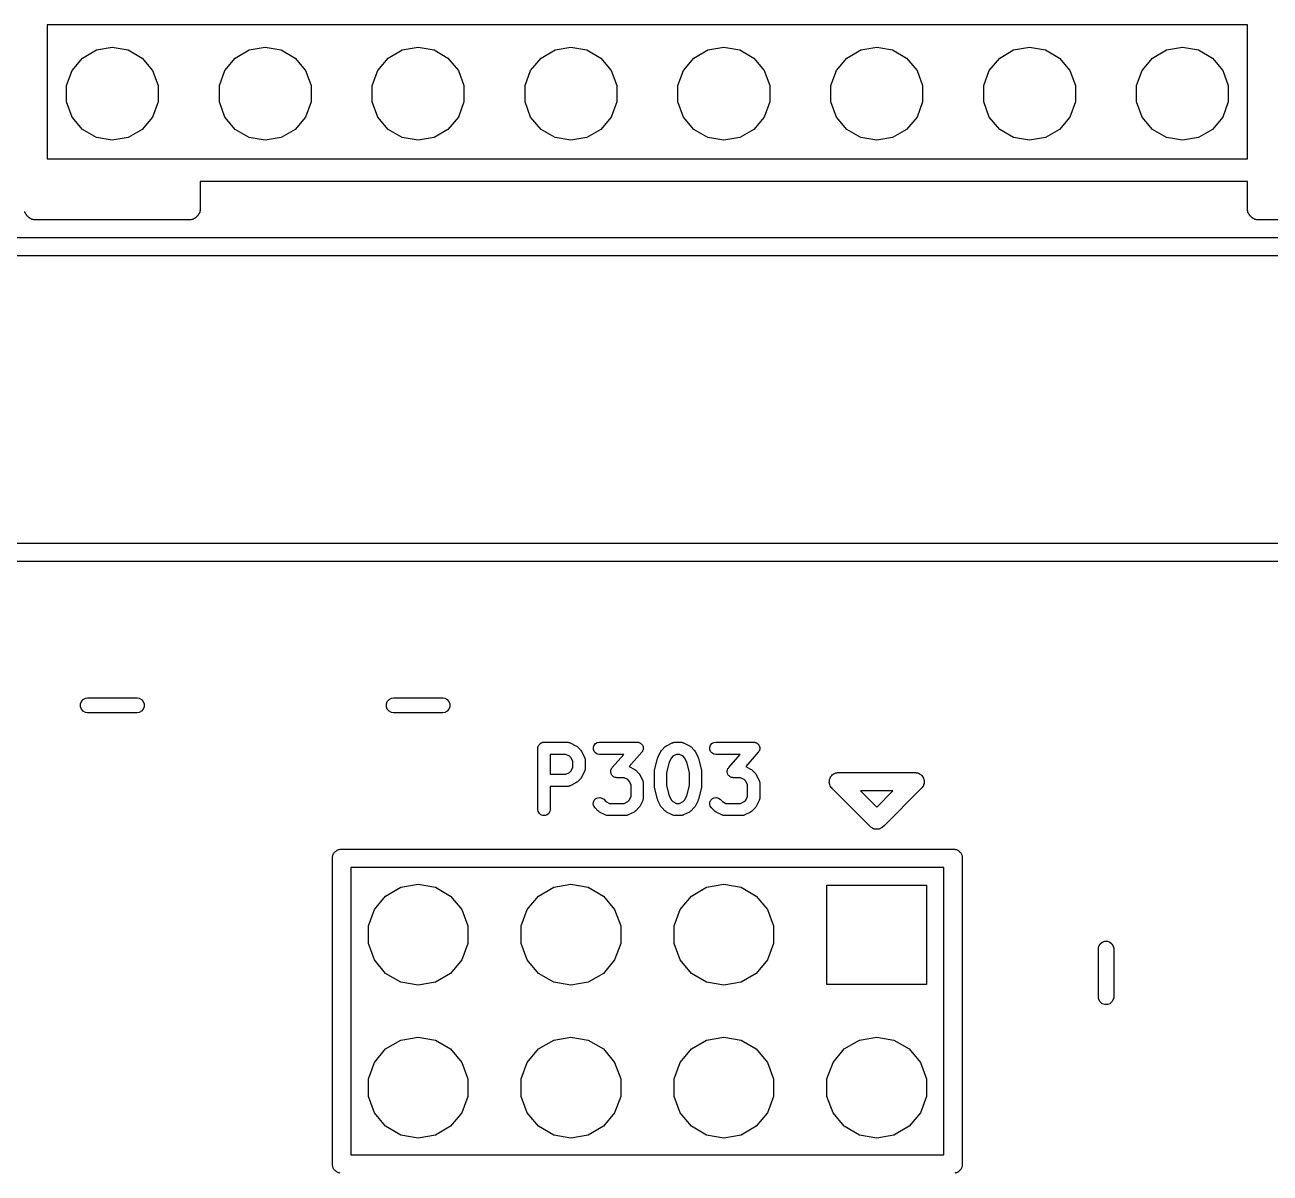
# Model space of a CAD drawing. Extents: x 51 to 149, y -134 to -32.
# Drawn here: x 101.42 to 122.11, y -72.54 to -53.47 of the extents above; entities that cross this region are included whole.
import ezdxf

# ---------------------------------------------------------------- set-up
doc = ezdxf.new("R2010")
doc.units = 0
doc.header["$MEASUREMENT"] = 0
doc.layers.add('BLACK', color=7, linetype='CONTINUOUS')

msp = doc.modelspace()

# ---------------------------------------------------------------- linework, layer by layer
at = {"layer": 'BLACK', "linetype": 'CONTINUOUS'}
for p, q in [((101.79, -53.467), (101.79, -55.6895)), ((121.73, -53.467), (101.79, -53.467)), ((121.73, -55.6895), (121.73, -53.467)), ((102.373, -54.0173), (102.605, -53.8829)), ((102.605, -53.8829), (102.87, -53.8362)), ((102.87, -53.8362), (103.135, -53.8829)), ((103.135, -53.8829), (103.367, -54.0173)), ((104.913, -54.0173), (105.145, -53.8829)), ((105.145, -53.8829), (105.41, -53.8362)), ((105.41, -53.8362), (105.675, -53.8829)), ((105.675, -53.8829), (105.907, -54.0173)), ((107.453, -54.0173), (107.685, -53.8829)), ((107.685, -53.8829), (107.95, -53.8362)), ((107.95, -53.8362), (108.215, -53.8829)), ((108.215, -53.8829), (108.447, -54.0173)), ((109.993, -54.0173), (110.225, -53.8829)), ((110.225, -53.8829), (110.49, -53.8362)), ((110.49, -53.8362), (110.755, -53.8829)), ((110.755, -53.8829), (110.987, -54.0173)), ((112.533, -54.0173), (112.765, -53.8829)), ((112.765, -53.8829), (113.03, -53.8362)), ((113.03, -53.8362), (113.295, -53.8829)), ((113.295, -53.8829), (113.527, -54.0173)), ((115.073, -54.0173), (115.305, -53.8829)), ((115.305, -53.8829), (115.57, -53.8362)), ((115.57, -53.8362), (115.835, -53.8829)), ((115.835, -53.8829), (116.067, -54.0173)), ((117.613, -54.0173), (117.845, -53.8829)), ((117.845, -53.8829), (118.11, -53.8362)), ((118.11, -53.8362), (118.375, -53.8829)), ((118.375, -53.8829), (118.607, -54.0173)), ((120.153, -54.0173), (120.385, -53.8829)), ((120.385, -53.8829), (120.65, -53.8362)), ((120.65, -53.8362), (120.915, -53.8829)), ((120.915, -53.8829), (121.147, -54.0173)), ((102.2, -54.2231), (102.373, -54.0173)), ((103.367, -54.0173), (103.54, -54.2231)), ((104.74, -54.2231), (104.913, -54.0173)), ((105.907, -54.0173), (106.08, -54.2231)), ((107.28, -54.2231), (107.453, -54.0173)), ((108.447, -54.0173), (108.62, -54.2231)), ((109.82, -54.2231), (109.993, -54.0173)), ((110.987, -54.0173), (111.16, -54.2231)), ((112.36, -54.2231), (112.533, -54.0173)), ((113.527, -54.0173), (113.7, -54.2231)), ((114.9, -54.2231), (115.073, -54.0173)), ((116.067, -54.0173), (116.24, -54.2231)), ((117.44, -54.2231), (117.613, -54.0173)), ((118.607, -54.0173), (118.78, -54.2231)), ((119.98, -54.2231), (120.153, -54.0173)), ((121.147, -54.0173), (121.32, -54.2231)), ((102.108, -54.4756), (102.2, -54.2231)), ((103.54, -54.2231), (103.632, -54.4756)), ((104.648, -54.4756), (104.74, -54.2231)), ((106.08, -54.2231), (106.172, -54.4756)), ((107.188, -54.4756), (107.28, -54.2231)), ((108.62, -54.2231), (108.712, -54.4756)), ((109.728, -54.4756), (109.82, -54.2231)), ((111.16, -54.2231), (111.252, -54.4756)), ((112.268, -54.4756), (112.36, -54.2231)), ((113.7, -54.2231), (113.792, -54.4756)), ((114.808, -54.4756), (114.9, -54.2231)), ((116.24, -54.2231), (116.332, -54.4756)), ((117.348, -54.4756), (117.44, -54.2231)), ((118.78, -54.2231), (118.872, -54.4756)), ((119.888, -54.4756), (119.98, -54.2231)), ((121.32, -54.2231), (121.412, -54.4756)), ((102.108, -54.7444), (102.108, -54.4756)), ((103.632, -54.4756), (103.632, -54.7444)), ((104.648, -54.7444), (104.648, -54.4756)), ((106.172, -54.4756), (106.172, -54.7444)), ((107.188, -54.7444), (107.188, -54.4756)), ((108.712, -54.4756), (108.712, -54.7444)), ((109.728, -54.7444), (109.728, -54.4756)), ((111.252, -54.4756), (111.252, -54.7444)), ((112.268, -54.7444), (112.268, -54.4756)), ((113.792, -54.4756), (113.792, -54.7444)), ((114.808, -54.7444), (114.808, -54.4756)), ((116.332, -54.4756), (116.332, -54.7444)), ((117.348, -54.7444), (117.348, -54.4756)), ((118.872, -54.4756), (118.872, -54.7444)), ((119.888, -54.7444), (119.888, -54.4756)), ((121.412, -54.4756), (121.412, -54.7444)), ((102.2, -54.9969), (102.108, -54.7444)), ((103.632, -54.7444), (103.54, -54.9969)), ((104.74, -54.9969), (104.648, -54.7444)), ((106.172, -54.7444), (106.08, -54.9969)), ((107.28, -54.9969), (107.188, -54.7444)), ((108.712, -54.7444), (108.62, -54.9969)), ((109.82, -54.9969), (109.728, -54.7444)), ((111.252, -54.7444), (111.16, -54.9969)), ((112.36, -54.9969), (112.268, -54.7444)), ((113.792, -54.7444), (113.7, -54.9969)), ((114.9, -54.9969), (114.808, -54.7444)), ((116.332, -54.7444), (116.24, -54.9969)), ((117.44, -54.9969), (117.348, -54.7444)), ((118.872, -54.7444), (118.78, -54.9969)), ((119.98, -54.9969), (119.888, -54.7444)), ((121.412, -54.7444), (121.32, -54.9969)), ((102.373, -55.2027), (102.2, -54.9969)), ((103.54, -54.9969), (103.367, -55.2027)), ((104.913, -55.2027), (104.74, -54.9969)), ((106.08, -54.9969), (105.907, -55.2027)), ((107.453, -55.2027), (107.28, -54.9969)), ((108.62, -54.9969), (108.447, -55.2027)), ((109.993, -55.2027), (109.82, -54.9969)), ((111.16, -54.9969), (110.987, -55.2027)), ((112.533, -55.2027), (112.36, -54.9969)), ((113.7, -54.9969), (113.527, -55.2027)), ((115.073, -55.2027), (114.9, -54.9969)), ((116.24, -54.9969), (116.067, -55.2027)), ((117.613, -55.2027), (117.44, -54.9969)), ((118.78, -54.9969), (118.607, -55.2027)), ((120.153, -55.2027), (119.98, -54.9969)), ((121.32, -54.9969), (121.147, -55.2027)), ((102.605, -55.3371), (102.373, -55.2027)), ((103.367, -55.2027), (103.135, -55.3371)), ((105.145, -55.3371), (104.913, -55.2027)), ((105.907, -55.2027), (105.675, -55.3371)), ((107.685, -55.3371), (107.453, -55.2027)), ((108.447, -55.2027), (108.215, -55.3371)), ((110.225, -55.3371), (109.993, -55.2027)), ((110.987, -55.2027), (110.755, -55.3371)), ((112.765, -55.3371), (112.533, -55.2027)), ((113.527, -55.2027), (113.295, -55.3371)), ((115.305, -55.3371), (115.073, -55.2027)), ((116.067, -55.2027), (115.835, -55.3371)), ((117.845, -55.3371), (117.613, -55.2027)), ((118.607, -55.2027), (118.375, -55.3371)), ((120.385, -55.3371), (120.153, -55.2027)), ((121.147, -55.2027), (120.915, -55.3371)), ((102.87, -55.3838), (102.605, -55.3371)), ((103.135, -55.3371), (102.87, -55.3838)), ((105.41, -55.3838), (105.145, -55.3371)), ((105.675, -55.3371), (105.41, -55.3838)), ((107.95, -55.3838), (107.685, -55.3371)), ((108.215, -55.3371), (107.95, -55.3838)), ((110.49, -55.3838), (110.225, -55.3371)), ((110.755, -55.3371), (110.49, -55.3838)), ((113.03, -55.3838), (112.765, -55.3371)), ((113.295, -55.3371), (113.03, -55.3838)), ((115.57, -55.3838), (115.305, -55.3371)), ((115.835, -55.3371), (115.57, -55.3838)), ((118.11, -55.3838), (117.845, -55.3371)), ((118.375, -55.3371), (118.11, -55.3838)), ((120.65, -55.3838), (120.385, -55.3371)), ((120.915, -55.3371), (120.65, -55.3838)), ((101.79, -55.6895), (121.73, -55.6895)), ((121.73, -56.0705), (104.331, -56.0705)), ((104.331, -56.0705), (104.331, -56.5317)), ((121.73, -56.4814), (121.73, -56.0705)), ((101.418, -56.5812), (101.415, -56.5645)), ((101.427, -56.5958), (101.418, -56.5812)), ((101.432, -56.6117), (101.427, -56.5958)), ((101.443, -56.6247), (101.432, -56.6117)), ((101.452, -56.6393), (101.443, -56.6247)), ((101.465, -56.6502), (101.452, -56.6393)), ((101.476, -56.6632), (101.465, -56.6502)), ((101.49, -56.6716), (101.476, -56.6632)), ((101.503, -56.6825), (101.49, -56.6716)), ((101.519, -56.6883), (101.503, -56.6825)), ((104.237, -56.6825), (104.221, -56.6883)), ((104.25, -56.6716), (104.237, -56.6825)), ((104.264, -56.6632), (104.25, -56.6716)), ((104.275, -56.6502), (104.264, -56.6632)), ((104.288, -56.6393), (104.275, -56.6502)), ((104.297, -56.6247), (104.288, -56.6393)), ((104.308, -56.6117), (104.297, -56.6247)), ((104.313, -56.5958), (104.308, -56.6117)), ((104.322, -56.5812), (104.313, -56.5958)), ((104.325, -56.5645), (104.322, -56.5812)), ((104.33, -56.5486), (104.325, -56.5645)), ((104.331, -56.5317), (104.33, -56.5317)), ((104.33, -56.5317), (104.33, -56.5486)), ((121.73, -56.5486), (121.73, -56.4814)), ((121.735, -56.5645), (121.73, -56.5486)), ((121.738, -56.5812), (121.735, -56.5645)), ((121.747, -56.5958), (121.738, -56.5812)), ((121.752, -56.6117), (121.747, -56.5958)), ((121.763, -56.6247), (121.752, -56.6117)), ((121.772, -56.6393), (121.763, -56.6247)), ((121.785, -56.6502), (121.772, -56.6393)), ((121.796, -56.6632), (121.785, -56.6502)), ((121.81, -56.6716), (121.796, -56.6632)), ((121.823, -56.6825), (121.81, -56.6716)), ((121.839, -56.6883), (121.823, -56.6825)), ((101.534, -56.6968), (101.519, -56.6883)), ((101.551, -56.6997), (101.534, -56.6968)), ((101.566, -56.7055), (101.551, -56.6997)), ((101.583, -56.7055), (101.566, -56.7055)), ((104.157, -56.7055), (101.583, -56.7055)), ((101.583, -56.7055), (101.583, -56.7055)), ((104.174, -56.7055), (104.157, -56.7055)), ((104.157, -56.7055), (104.157, -56.7055)), ((104.189, -56.6997), (104.174, -56.7055)), ((104.206, -56.6968), (104.189, -56.6997)), ((104.221, -56.6883), (104.206, -56.6968)), ((121.854, -56.6968), (121.839, -56.6883)), ((121.871, -56.6997), (121.854, -56.6968)), ((121.886, -56.7055), (121.871, -56.6997)), ((121.903, -56.7055), (121.886, -56.7055)), ((124.477, -56.7055), (121.903, -56.7055)), ((121.903, -56.7055), (121.903, -56.7055)), ((81.2531, -56.9976), (139.727, -56.9976)), ((139.548, -57.3024), (81.4324, -57.3024)), ((81.4324, -62.0776), (139.548, -62.0776)), ((139.727, -62.3824), (81.2531, -62.3824)), ((102.343, -64.7476), (102.358, -64.7055)), ((102.343, -64.7924), (102.343, -64.7476)), ((102.358, -64.7055), (102.387, -64.6712)), ((102.387, -64.6712), (102.426, -64.6488)), ((102.426, -64.6488), (102.459, -64.643)), ((102.459, -64.643), (103.281, -64.643)), ((103.281, -64.643), (103.314, -64.6488)), ((103.314, -64.6488), (103.353, -64.6712)), ((103.353, -64.6712), (103.382, -64.7055)), ((103.382, -64.7055), (103.397, -64.7476)), ((103.397, -64.7476), (103.397, -64.7924)), ((107.423, -64.7476), (107.438, -64.7055)), ((107.423, -64.7924), (107.423, -64.7476)), ((107.438, -64.7055), (107.467, -64.6712)), ((107.467, -64.6712), (107.506, -64.6488)), ((107.506, -64.6488), (107.539, -64.643)), ((107.539, -64.643), (108.361, -64.643)), ((108.361, -64.643), (108.394, -64.6488)), ((108.394, -64.6488), (108.433, -64.6712)), ((108.433, -64.6712), (108.462, -64.7055)), ((108.462, -64.7055), (108.477, -64.7476)), ((108.477, -64.7476), (108.477, -64.7924)), ((102.358, -64.8345), (102.343, -64.7924)), ((102.387, -64.8688), (102.358, -64.8345)), ((102.426, -64.8912), (102.387, -64.8688)), ((102.459, -64.897), (102.426, -64.8912)), ((103.281, -64.897), (102.459, -64.897)), ((103.314, -64.8912), (103.281, -64.897)), ((103.353, -64.8688), (103.314, -64.8912)), ((103.382, -64.8345), (103.353, -64.8688)), ((103.397, -64.7924), (103.382, -64.8345)), ((107.438, -64.8345), (107.423, -64.7924)), ((107.467, -64.8688), (107.438, -64.8345)), ((107.506, -64.8912), (107.467, -64.8688)), ((107.539, -64.897), (107.506, -64.8912)), ((108.361, -64.897), (107.539, -64.897)), ((108.394, -64.8912), (108.361, -64.897)), ((108.433, -64.8688), (108.394, -64.8912)), ((108.462, -64.8345), (108.433, -64.8688)), ((108.477, -64.7924), (108.462, -64.8345)), ((109.941, -65.4836), (109.942, -65.4749)), ((109.941, -66.4996), (109.941, -65.4836)), ((109.942, -65.466), (109.945, -65.4576)), ((109.942, -65.4749), (109.942, -65.466)), ((109.945, -65.4576), (109.947, -65.4489)), ((109.947, -65.4489), (109.951, -65.4412)), ((109.951, -65.4412), (109.954, -65.4328)), ((109.954, -65.4328), (109.96, -65.426)), ((109.96, -65.426), (109.965, -65.4183)), ((109.965, -65.4183), (109.971, -65.4126)), ((109.971, -65.4126), (109.977, -65.4058)), ((109.977, -65.4058), (109.985, -65.4013)), ((109.985, -65.4013), (109.992, -65.3956)), ((109.992, -65.3956), (110, -65.3926)), ((110, -65.3926), (110.008, -65.3881)), ((110.008, -65.3881), (110.016, -65.3866)), ((110.016, -65.3866), (110.025, -65.3836)), ((110.025, -65.3836), (110.034, -65.3836)), ((110.034, -65.3836), (110.042, -65.382)), ((110.042, -65.382), (110.43, -65.382)), ((110.43, -65.382), (110.435, -65.383)), ((110.435, -65.383), (110.441, -65.3827)), ((110.441, -65.3827), (110.453, -65.3861)), ((110.453, -65.3861), (110.464, -65.3881)), ((110.464, -65.3881), (110.469, -65.3911)), ((110.469, -65.3911), (110.475, -65.3927)), ((110.475, -65.3927), (110.572, -65.4411)), ((110.572, -65.4411), (110.585, -65.4508)), ((110.585, -65.4508), (110.598, -65.4602)), ((110.598, -65.4602), (110.647, -65.5085)), ((110.647, -65.5085), (110.656, -65.5219)), ((110.656, -65.5219), (110.666, -65.5349)), ((110.666, -65.5349), (110.714, -65.6317)), ((110.862, -65.466), (110.874, -65.4328)), ((110.862, -65.5013), (110.862, -65.466)), ((110.874, -65.5344), (110.862, -65.5013)), ((110.874, -65.4328), (110.896, -65.4058)), ((110.896, -65.5614), (110.874, -65.5344)), ((110.896, -65.4058), (110.927, -65.3881)), ((110.927, -65.5791), (110.896, -65.5614)), ((110.927, -65.3881), (110.962, -65.382)), ((110.962, -65.5852), (110.927, -65.5791)), ((110.962, -65.382), (111.591, -65.382)), ((111.667, -65.5505), (111.459, -65.7881)), ((111.591, -65.382), (111.6, -65.3837)), ((111.6, -65.3837), (111.61, -65.3839)), ((111.61, -65.3839), (111.618, -65.3868)), ((111.618, -65.3868), (111.625, -65.3881)), ((111.625, -65.3881), (111.634, -65.3931)), ((111.634, -65.3931), (111.643, -65.3967)), ((111.643, -65.3967), (111.649, -65.4019)), ((111.649, -65.4019), (111.656, -65.4058)), ((111.656, -65.4058), (111.662, -65.4134)), ((111.662, -65.4134), (111.67, -65.4199)), ((111.672, -65.542), (111.667, -65.5505)), ((111.67, -65.4199), (111.674, -65.4268)), ((111.679, -65.5344), (111.672, -65.542)), ((111.674, -65.4268), (111.679, -65.4328)), ((111.679, -65.4328), (111.682, -65.4421)), ((111.681, -65.527), (111.679, -65.5344)), ((111.685, -65.5203), (111.681, -65.527)), ((111.682, -65.4421), (111.687, -65.4509)), ((111.687, -65.5106), (111.685, -65.5203)), ((111.687, -65.4509), (111.688, -65.4586)), ((111.691, -65.5013), (111.687, -65.5106)), ((111.688, -65.4586), (111.691, -65.466)), ((111.691, -65.466), (111.691, -65.4759)), ((111.691, -65.4759), (111.692, -65.4857)), ((111.692, -65.4857), (111.691, -65.4934)), ((111.691, -65.4934), (111.691, -65.5013)), ((111.935, -65.6317), (111.984, -65.5349)), ((111.984, -65.5349), (111.993, -65.5219)), ((111.993, -65.5219), (112.003, -65.5085)), ((112.003, -65.5085), (112.051, -65.4602)), ((112.051, -65.4602), (112.064, -65.4508)), ((112.064, -65.4508), (112.077, -65.4411)), ((112.077, -65.4411), (112.174, -65.3927)), ((112.174, -65.3927), (112.18, -65.3911)), ((112.18, -65.3911), (112.185, -65.3881)), ((112.185, -65.3881), (112.197, -65.3861)), ((112.197, -65.3861), (112.208, -65.3827)), ((112.208, -65.3827), (112.214, -65.383)), ((112.214, -65.383), (112.22, -65.382)), ((112.22, -65.382), (112.316, -65.382)), ((112.316, -65.382), (112.322, -65.383)), ((112.322, -65.383), (112.328, -65.3827)), ((112.328, -65.3827), (112.339, -65.3861)), ((112.339, -65.3861), (112.351, -65.3881)), ((112.351, -65.3881), (112.356, -65.3911)), ((112.356, -65.3911), (112.362, -65.3927)), ((112.362, -65.3927), (112.459, -65.4411)), ((112.459, -65.4411), (112.472, -65.4508)), ((112.472, -65.4508), (112.485, -65.4602)), ((112.485, -65.4602), (112.533, -65.5085)), ((112.533, -65.5085), (112.543, -65.5219)), ((112.543, -65.5219), (112.552, -65.5349)), ((112.552, -65.5349), (112.601, -65.6317)), ((112.797, -65.466), (112.809, -65.4328)), ((112.797, -65.5013), (112.797, -65.466)), ((112.809, -65.5344), (112.797, -65.5013)), ((112.809, -65.4328), (112.832, -65.4058)), ((112.832, -65.5614), (112.809, -65.5344)), ((112.832, -65.4058), (112.862, -65.3881)), ((112.862, -65.5791), (112.832, -65.5614)), ((112.862, -65.3881), (112.897, -65.382)), ((112.897, -65.5852), (112.862, -65.5791)), ((112.897, -65.382), (113.526, -65.382)), ((113.602, -65.5505), (113.394, -65.7881)), ((113.526, -65.382), (113.536, -65.3837)), ((113.536, -65.3837), (113.546, -65.3839)), ((113.546, -65.3839), (113.553, -65.3868)), ((113.553, -65.3868), (113.561, -65.3881)), ((113.561, -65.3881), (113.569, -65.3931)), ((113.569, -65.3931), (113.579, -65.3967)), ((113.579, -65.3967), (113.584, -65.4019)), ((113.584, -65.4019), (113.591, -65.4058)), ((113.591, -65.4058), (113.598, -65.4134)), ((113.598, -65.4134), (113.605, -65.4199)), ((113.608, -65.542), (113.602, -65.5505)), ((113.605, -65.4199), (113.609, -65.4268)), ((113.614, -65.5344), (113.608, -65.542)), ((113.609, -65.4268), (113.614, -65.4328)), ((113.614, -65.4328), (113.617, -65.4421)), ((113.617, -65.527), (113.614, -65.5344)), ((113.617, -65.4421), (113.622, -65.4509)), ((113.621, -65.5203), (113.617, -65.527)), ((113.623, -65.5106), (113.621, -65.5203)), ((113.622, -65.4509), (113.623, -65.4586)), ((113.623, -65.4586), (113.626, -65.466)), ((113.626, -65.5013), (113.623, -65.5106)), ((113.626, -65.466), (113.626, -65.4759)), ((113.626, -65.4759), (113.627, -65.4857)), ((113.627, -65.4857), (113.626, -65.4934)), ((113.626, -65.4934), (113.626, -65.5013)), ((110.144, -65.5852), (110.144, -65.9142)), ((110.406, -65.5852), (110.144, -65.5852)), ((110.466, -65.6155), (110.406, -65.5852)), ((110.491, -65.6406), (110.466, -65.6155)), ((110.521, -65.7011), (110.491, -65.6406)), ((110.521, -65.7983), (110.521, -65.7011)), ((110.714, -65.6317), (110.716, -65.6373)), ((110.716, -65.6373), (110.719, -65.6424)), ((110.719, -65.6424), (110.721, -65.6541)), ((110.721, -65.6541), (110.724, -65.6655)), ((110.724, -65.6655), (110.724, -65.6714)), ((110.724, -65.6714), (110.725, -65.6771)), ((110.725, -65.6771), (110.725, -65.8223)), ((111.367, -65.5852), (110.962, -65.5852)), ((111.176, -65.8038), (111.367, -65.5852)), ((111.459, -65.7881), (111.539, -65.8282)), ((111.879, -65.846), (111.928, -65.6525)), ((111.928, -65.6525), (111.932, -65.6424)), ((111.932, -65.6424), (111.935, -65.6317)), ((112.122, -65.7126), (112.079, -65.8832)), ((112.158, -65.6406), (112.122, -65.7126)), ((112.183, -65.6155), (112.158, -65.6406)), ((112.244, -65.5852), (112.183, -65.6155)), ((112.292, -65.5852), (112.244, -65.5852)), ((112.353, -65.6155), (112.292, -65.5852)), ((112.378, -65.6406), (112.353, -65.6155)), ((112.414, -65.7126), (112.378, -65.6406)), ((112.457, -65.8832), (112.414, -65.7126)), ((112.601, -65.6317), (112.604, -65.6424)), ((112.604, -65.6424), (112.608, -65.6525)), ((112.608, -65.6525), (112.657, -65.846)), ((113.302, -65.5852), (112.897, -65.5852)), ((113.111, -65.8038), (113.302, -65.5852)), ((113.394, -65.7881), (113.475, -65.8282)), ((110.144, -65.9142), (110.406, -65.9142)), ((110.406, -65.9142), (110.466, -65.8839)), ((110.466, -65.8839), (110.491, -65.8589)), ((110.491, -65.8589), (110.521, -65.7983)), ((110.647, -65.9909), (110.598, -66.0393)), ((110.656, -65.9776), (110.647, -65.9909)), ((110.666, -65.9645), (110.656, -65.9776)), ((110.714, -65.8677), (110.666, -65.9645)), ((110.716, -65.8621), (110.714, -65.8677)), ((110.719, -65.857), (110.716, -65.8621)), ((110.721, -65.8453), (110.719, -65.857)), ((110.724, -65.8339), (110.721, -65.8453)), ((110.725, -65.8223), (110.724, -65.8281)), ((110.724, -65.8281), (110.724, -65.8339)), ((111.15, -65.8686), (111.152, -65.8609)), ((111.152, -65.8784), (111.15, -65.8686)), ((111.152, -65.853), (111.155, -65.8437)), ((111.152, -65.8609), (111.152, -65.853)), ((111.152, -65.8883), (111.152, -65.8784)), ((111.155, -65.8957), (111.152, -65.8883)), ((111.155, -65.8437), (111.157, -65.8339)), ((111.156, -65.9034), (111.155, -65.8957)), ((111.161, -65.9121), (111.156, -65.9034)), ((111.157, -65.8339), (111.161, -65.8272)), ((111.161, -65.8272), (111.164, -65.8199)), ((111.164, -65.9215), (111.161, -65.9121)), ((111.164, -65.8199), (111.17, -65.8123)), ((111.169, -65.9275), (111.164, -65.9215)), ((111.173, -65.9343), (111.169, -65.9275)), ((111.17, -65.8123), (111.176, -65.8038)), ((111.18, -65.9409), (111.173, -65.9343)), ((111.187, -65.9485), (111.18, -65.9409)), ((111.193, -65.9524), (111.187, -65.9485)), ((111.199, -65.9576), (111.193, -65.9524)), ((111.209, -65.9612), (111.199, -65.9576)), ((111.217, -65.9661), (111.209, -65.9612)), ((111.225, -65.9675), (111.217, -65.9661)), ((111.232, -65.9703), (111.225, -65.9675)), ((111.242, -65.9705), (111.232, -65.9703)), ((111.252, -65.9723), (111.242, -65.9705)), ((111.373, -65.9723), (111.252, -65.9723)), ((111.434, -66.0025), (111.373, -65.9723)), ((111.539, -65.8282), (111.552, -65.8379)), ((111.552, -65.8379), (111.566, -65.8472)), ((111.566, -65.8472), (111.614, -65.8956)), ((111.614, -65.8956), (111.623, -65.9089)), ((111.623, -65.9089), (111.633, -65.922)), ((111.633, -65.922), (111.682, -66.0188)), ((111.876, -65.8707), (111.878, -65.8584)), ((111.876, -66.1126), (111.876, -65.8707)), ((111.878, -65.8584), (111.879, -65.846)), ((112.079, -65.8832), (112.079, -66.1001)), ((112.457, -66.1001), (112.457, -65.8832)), ((112.657, -65.846), (112.658, -65.8584)), ((112.658, -65.8584), (112.66, -65.8707)), ((112.66, -65.8707), (112.66, -66.1126)), ((113.086, -65.8686), (113.087, -65.8609)), ((113.087, -65.8784), (113.086, -65.8686)), ((113.087, -65.853), (113.091, -65.8437)), ((113.087, -65.8609), (113.087, -65.853)), ((113.087, -65.8883), (113.087, -65.8784)), ((113.09, -65.8957), (113.087, -65.8883)), ((113.091, -65.9034), (113.09, -65.8957)), ((113.091, -65.8437), (113.093, -65.8339)), ((113.096, -65.9121), (113.091, -65.9034)), ((113.093, -65.8339), (113.097, -65.8272)), ((113.099, -65.9215), (113.096, -65.9121)), ((113.097, -65.8272), (113.099, -65.8199)), ((113.099, -65.8199), (113.106, -65.8123)), ((113.104, -65.9275), (113.099, -65.9215)), ((113.108, -65.9343), (113.104, -65.9275)), ((113.106, -65.8123), (113.111, -65.8038)), ((113.116, -65.9409), (113.108, -65.9343)), ((113.122, -65.9485), (113.116, -65.9409)), ((113.129, -65.9524), (113.122, -65.9485)), ((113.135, -65.9576), (113.129, -65.9524)), ((113.144, -65.9612), (113.135, -65.9576)), ((113.152, -65.9661), (113.144, -65.9612)), ((113.16, -65.9675), (113.152, -65.9661)), ((113.168, -65.9703), (113.16, -65.9675)), ((113.177, -65.9705), (113.168, -65.9703)), ((113.187, -65.9723), (113.177, -65.9705)), ((113.308, -65.9723), (113.187, -65.9723)), ((113.369, -66.0025), (113.308, -65.9723)), ((113.475, -65.8282), (113.488, -65.8379)), ((113.488, -65.8379), (113.501, -65.8472)), ((113.501, -65.8472), (113.549, -65.8956)), ((113.549, -65.8956), (113.559, -65.9089)), ((113.559, -65.9089), (113.568, -65.922)), ((113.568, -65.922), (113.617, -66.0188)), ((114.786, -65.9999), (114.794, -65.9816)), ((114.794, -65.9816), (114.801, -65.9626)), ((114.801, -65.9626), (114.805, -65.9574)), ((114.805, -65.9574), (114.808, -65.9512)), ((114.808, -65.9512), (114.823, -65.9369)), ((114.823, -65.9369), (114.836, -65.9215)), ((114.836, -65.9215), (114.841, -65.918)), ((114.841, -65.918), (114.846, -65.9132)), ((114.846, -65.9132), (114.865, -65.9047)), ((114.865, -65.9047), (114.882, -65.8946)), ((114.882, -65.8946), (114.889, -65.8934)), ((114.889, -65.8934), (114.895, -65.8905)), ((114.895, -65.8905), (114.915, -65.8888)), ((114.915, -65.8888), (114.922, -65.8876)), ((114.922, -65.8876), (114.928, -65.8876)), ((114.928, -65.8876), (114.948, -65.8858)), ((114.948, -65.8858), (114.955, -65.8876)), ((114.955, -65.8876), (116.185, -65.8876)), ((116.185, -65.8876), (116.192, -65.8858)), ((116.192, -65.8858), (116.212, -65.8876)), ((116.212, -65.8876), (116.218, -65.8876)), ((116.218, -65.8876), (116.225, -65.8888)), ((116.225, -65.8888), (116.245, -65.8905)), ((116.245, -65.8905), (116.251, -65.8934)), ((116.251, -65.8934), (116.258, -65.8946)), ((116.258, -65.8946), (116.275, -65.9047)), ((116.275, -65.9047), (116.294, -65.9132)), ((116.294, -65.9132), (116.299, -65.918)), ((116.299, -65.918), (116.304, -65.9215)), ((116.304, -65.9215), (116.317, -65.9369)), ((116.317, -65.9369), (116.332, -65.9512)), ((116.332, -65.9512), (116.335, -65.9574)), ((116.335, -65.9574), (116.339, -65.9626)), ((116.339, -65.9626), (116.346, -65.9816)), ((116.346, -65.9816), (116.354, -65.9999)), ((110.43, -66.1174), (110.144, -66.1174)), ((110.144, -66.1174), (110.144, -66.4996)), ((110.435, -66.1164), (110.43, -66.1174)), ((110.441, -66.1167), (110.435, -66.1164)), ((110.453, -66.1133), (110.441, -66.1167)), ((110.464, -66.1113), (110.453, -66.1133)), ((110.469, -66.1084), (110.464, -66.1113)), ((110.475, -66.1067), (110.469, -66.1084)), ((110.572, -66.0583), (110.475, -66.1067)), ((110.585, -66.0486), (110.572, -66.0583)), ((110.598, -66.0393), (110.585, -66.0486)), ((111.459, -66.0276), (111.434, -66.0025)), ((111.489, -66.0882), (111.459, -66.0276)), ((111.489, -66.2821), (111.489, -66.0882)), ((111.682, -66.0188), (111.683, -66.0244)), ((111.683, -66.0244), (111.686, -66.0294)), ((111.686, -66.0294), (111.688, -66.0412)), ((111.688, -66.0412), (111.692, -66.0526)), ((111.692, -66.0526), (111.691, -66.0584)), ((111.691, -66.0584), (111.692, -66.0642)), ((111.692, -66.0642), (111.692, -66.3061)), ((111.878, -66.1248), (111.876, -66.1126)), ((111.879, -66.1372), (111.878, -66.1248)), ((111.928, -66.3307), (111.879, -66.1372)), ((112.079, -66.1001), (112.122, -66.2706)), ((112.414, -66.2706), (112.457, -66.1001)), ((112.657, -66.1372), (112.608, -66.3307)), ((112.658, -66.1248), (112.657, -66.1372)), ((112.66, -66.1126), (112.658, -66.1248)), ((113.394, -66.0276), (113.369, -66.0025)), ((113.424, -66.0882), (113.394, -66.0276)), ((113.424, -66.2821), (113.424, -66.0882)), ((113.617, -66.0188), (113.618, -66.0244)), ((113.618, -66.0244), (113.621, -66.0294)), ((113.621, -66.0294), (113.623, -66.0412)), ((113.623, -66.0412), (113.627, -66.0526)), ((113.627, -66.0526), (113.626, -66.0584)), ((113.626, -66.0584), (113.628, -66.0642)), ((113.628, -66.0642), (113.628, -66.3061)), ((114.781, -66.0535), (114.783, -66.0334)), ((114.783, -66.0601), (114.781, -66.0535)), ((114.783, -66.0131), (114.785, -66.0067)), ((114.783, -66.0334), (114.783, -66.0131)), ((114.783, -66.0669), (114.783, -66.0601)), ((114.79, -66.0859), (114.783, -66.0669)), ((114.785, -66.0067), (114.786, -65.9999)), ((114.795, -66.1054), (114.79, -66.0859)), ((114.799, -66.111), (114.795, -66.1054)), ((114.801, -66.1174), (114.799, -66.111)), ((114.814, -66.1329), (114.801, -66.1174)), ((114.818, -66.1383), (114.814, -66.1329)), ((114.823, -66.1431), (114.818, -66.1383)), ((114.836, -66.1585), (114.823, -66.1431)), ((114.841, -66.162), (114.836, -66.1585)), ((115.472, -66.7922), (114.841, -66.162)), ((115.303, -66.1924), (115.57, -66.4595)), ((115.837, -66.1924), (115.303, -66.1924)), ((115.57, -66.4595), (115.837, -66.1924)), ((116.299, -66.1619), (115.697, -66.7638)), ((116.304, -66.1585), (116.299, -66.1619)), ((116.317, -66.1431), (116.304, -66.1585)), ((116.322, -66.1383), (116.317, -66.1431)), ((116.326, -66.1329), (116.322, -66.1383)), ((116.339, -66.1174), (116.326, -66.1329)), ((116.341, -66.111), (116.339, -66.1174)), ((116.345, -66.1054), (116.341, -66.111)), ((116.35, -66.0859), (116.345, -66.1054)), ((116.357, -66.0669), (116.35, -66.0859)), ((116.354, -65.9999), (116.355, -66.0067)), ((116.355, -66.0067), (116.357, -66.0131)), ((116.357, -66.0131), (116.357, -66.0333)), ((116.357, -66.0333), (116.359, -66.0535)), ((116.359, -66.0535), (116.357, -66.0601)), ((116.357, -66.0601), (116.357, -66.0669)), ((110.861, -66.4117), (110.864, -66.3766)), ((110.864, -66.3766), (110.878, -66.3446)), ((110.878, -66.3446), (110.903, -66.3196)), ((110.903, -66.3196), (110.935, -66.3047)), ((110.935, -66.3047), (110.971, -66.3016)), ((110.971, -66.3016), (111.005, -66.3108)), ((111.005, -66.3108), (111.034, -66.331)), ((111.034, -66.331), (111.07, -66.3677)), ((111.07, -66.3677), (111.131, -66.398)), ((111.131, -66.398), (111.373, -66.398)), ((111.373, -66.398), (111.434, -66.3677)), ((111.434, -66.3677), (111.459, -66.3427)), ((111.459, -66.3427), (111.489, -66.2821)), ((111.682, -66.3515), (111.633, -66.4483)), ((111.683, -66.3459), (111.682, -66.3515)), ((111.686, -66.3408), (111.683, -66.3459)), ((111.688, -66.3291), (111.686, -66.3408)), ((111.692, -66.3177), (111.688, -66.3291)), ((111.692, -66.3061), (111.691, -66.3119)), ((111.691, -66.3119), (111.692, -66.3177)), ((111.932, -66.3409), (111.928, -66.3307)), ((111.935, -66.3515), (111.932, -66.3409)), ((111.984, -66.4483), (111.935, -66.3515)), ((112.122, -66.2706), (112.158, -66.3427)), ((112.158, -66.3427), (112.183, -66.3677)), ((112.183, -66.3677), (112.244, -66.398)), ((112.244, -66.398), (112.292, -66.398)), ((112.292, -66.398), (112.353, -66.3677)), ((112.353, -66.3677), (112.378, -66.3427)), ((112.378, -66.3427), (112.414, -66.2706)), ((112.601, -66.3515), (112.552, -66.4483)), ((112.604, -66.3409), (112.601, -66.3515)), ((112.608, -66.3307), (112.604, -66.3409)), ((112.796, -66.4117), (112.799, -66.3766)), ((112.799, -66.3766), (112.814, -66.3446)), ((112.814, -66.3446), (112.839, -66.3196)), ((112.839, -66.3196), (112.871, -66.3047)), ((112.871, -66.3047), (112.906, -66.3016)), ((112.906, -66.3016), (112.94, -66.3108)), ((112.94, -66.3108), (112.969, -66.331)), ((112.969, -66.331), (113.006, -66.3677)), ((113.006, -66.3677), (113.066, -66.398)), ((113.066, -66.398), (113.308, -66.398)), ((113.308, -66.398), (113.369, -66.3677)), ((113.369, -66.3677), (113.394, -66.3427)), ((113.394, -66.3427), (113.424, -66.2821)), ((113.617, -66.3515), (113.568, -66.4483)), ((113.618, -66.3459), (113.617, -66.3515)), ((113.621, -66.3408), (113.618, -66.3459)), ((113.623, -66.3291), (113.621, -66.3408)), ((113.627, -66.3177), (113.623, -66.3291)), ((113.628, -66.3061), (113.626, -66.3119)), ((113.626, -66.3119), (113.627, -66.3177)), ((109.947, -66.5344), (109.941, -66.4996)), ((109.965, -66.5649), (109.947, -66.5344)), ((109.992, -66.5876), (109.965, -66.5649)), ((110.025, -66.5997), (109.992, -66.5876)), ((110.06, -66.5997), (110.025, -66.5997)), ((110.093, -66.5876), (110.06, -66.5997)), ((110.12, -66.5649), (110.093, -66.5876)), ((110.138, -66.5344), (110.12, -66.5649)), ((110.144, -66.4996), (110.138, -66.5344)), ((110.87, -66.4458), (110.861, -66.4117)), ((110.89, -66.4747), (110.87, -66.4458)), ((110.938, -66.5231), (110.89, -66.4747)), ((110.952, -66.5324), (110.938, -66.5231)), ((110.965, -66.5421), (110.952, -66.5324)), ((111.061, -66.5905), (110.965, -66.5421)), ((111.067, -66.5922), (111.061, -66.5905)), ((111.072, -66.5951), (111.067, -66.5922)), ((111.084, -66.5972), (111.072, -66.5951)), ((111.095, -66.6006), (111.084, -66.5972)), ((111.101, -66.6002), (111.095, -66.6006)), ((111.107, -66.6012), (111.101, -66.6002)), ((111.397, -66.6012), (111.107, -66.6012)), ((111.403, -66.6002), (111.397, -66.6012)), ((111.409, -66.6006), (111.403, -66.6002)), ((111.42, -66.5972), (111.409, -66.6006)), ((111.432, -66.5951), (111.42, -66.5972)), ((111.437, -66.5922), (111.432, -66.5951)), ((111.443, -66.5905), (111.437, -66.5922)), ((111.539, -66.5421), (111.443, -66.5905)), ((111.552, -66.5324), (111.539, -66.5421)), ((111.566, -66.5231), (111.552, -66.5324)), ((111.614, -66.4747), (111.566, -66.5231)), ((111.623, -66.4614), (111.614, -66.4747)), ((111.633, -66.4483), (111.623, -66.4614)), ((111.993, -66.4614), (111.984, -66.4483)), ((112.003, -66.4747), (111.993, -66.4614)), ((112.051, -66.5231), (112.003, -66.4747)), ((112.064, -66.5324), (112.051, -66.5231)), ((112.077, -66.5421), (112.064, -66.5324)), ((112.174, -66.5905), (112.077, -66.5421)), ((112.18, -66.5922), (112.174, -66.5905)), ((112.185, -66.5951), (112.18, -66.5922)), ((112.197, -66.5972), (112.185, -66.5951)), ((112.208, -66.6006), (112.197, -66.5972)), ((112.214, -66.6002), (112.208, -66.6006)), ((112.22, -66.6012), (112.214, -66.6002)), ((112.316, -66.6012), (112.22, -66.6012)), ((112.322, -66.6002), (112.316, -66.6012)), ((112.328, -66.6006), (112.322, -66.6002)), ((112.339, -66.5972), (112.328, -66.6006)), ((112.351, -66.5951), (112.339, -66.5972)), ((112.356, -66.5922), (112.351, -66.5951)), ((112.362, -66.5905), (112.356, -66.5922)), ((112.459, -66.5421), (112.362, -66.5905)), ((112.472, -66.5324), (112.459, -66.5421)), ((112.485, -66.5231), (112.472, -66.5324)), ((112.533, -66.4747), (112.485, -66.5231)), ((112.543, -66.4614), (112.533, -66.4747)), ((112.552, -66.4483), (112.543, -66.4614)), ((112.805, -66.4458), (112.796, -66.4117)), ((112.825, -66.4747), (112.805, -66.4458)), ((112.873, -66.5231), (112.825, -66.4747)), ((112.887, -66.5324), (112.873, -66.5231)), ((112.9, -66.5421), (112.887, -66.5324)), ((112.997, -66.5905), (112.9, -66.5421)), ((113.002, -66.5922), (112.997, -66.5905)), ((113.007, -66.5951), (113.002, -66.5922)), ((113.019, -66.5972), (113.007, -66.5951)), ((113.03, -66.6006), (113.019, -66.5972)), ((113.036, -66.6002), (113.03, -66.6006)), ((113.042, -66.6012), (113.036, -66.6002)), ((113.332, -66.6012), (113.042, -66.6012)), ((113.338, -66.6002), (113.332, -66.6012)), ((113.344, -66.6006), (113.338, -66.6002)), ((113.355, -66.5972), (113.344, -66.6006)), ((113.367, -66.5951), (113.355, -66.5972)), ((113.372, -66.5922), (113.367, -66.5951)), ((113.378, -66.5905), (113.372, -66.5922)), ((113.475, -66.5421), (113.378, -66.5905)), ((113.488, -66.5324), (113.475, -66.5421)), ((113.501, -66.5231), (113.488, -66.5324)), ((113.549, -66.4747), (113.501, -66.5231)), ((113.559, -66.4614), (113.549, -66.4747)), ((113.568, -66.4483), (113.559, -66.4614)), ((115.481, -66.8018), (115.472, -66.7922)), ((115.472, -66.7922), (115.472, -66.7922)), ((115.494, -66.8075), (115.481, -66.8018)), ((115.505, -66.8153), (115.494, -66.8075)), ((115.518, -66.8188), (115.505, -66.8153)), ((115.53, -66.8245), (115.518, -66.8188)), ((115.622, -66.8188), (115.61, -66.8245)), ((115.635, -66.8153), (115.622, -66.8188)), ((115.646, -66.8075), (115.635, -66.8153)), ((115.659, -66.8018), (115.646, -66.8075)), ((115.697, -66.7638), (115.659, -66.8018)), ((115.543, -66.8257), (115.53, -66.8245)), ((115.557, -66.8292), (115.543, -66.8257)), ((115.57, -66.828), (115.557, -66.8292)), ((115.583, -66.8292), (115.57, -66.828)), ((115.597, -66.8257), (115.583, -66.8292)), ((115.61, -66.8245), (115.597, -66.8257)), ((106.541, -67.2454), (106.546, -67.2326)), ((106.546, -67.2326), (106.555, -67.2222)), ((106.555, -67.2222), (106.561, -67.2105)), ((106.561, -67.2105), (106.572, -67.2018)), ((106.572, -67.2018), (106.581, -67.1915)), ((106.581, -67.1915), (106.592, -67.1847)), ((106.592, -67.1847), (106.603, -67.176)), ((106.603, -67.176), (106.615, -67.1714)), ((106.615, -67.1714), (106.627, -67.1646)), ((106.627, -67.1646), (106.64, -67.1622)), ((106.64, -67.1622), (106.653, -67.1576)), ((106.653, -67.1576), (116.867, -67.1576)), ((116.867, -67.1576), (116.88, -67.1622)), ((116.88, -67.1622), (116.893, -67.1646)), ((116.893, -67.1646), (116.905, -67.1714)), ((116.905, -67.1714), (116.917, -67.176)), ((116.917, -67.176), (116.928, -67.1847)), ((116.928, -67.1847), (116.939, -67.1915)), ((116.939, -67.1915), (116.948, -67.2018)), ((116.948, -67.2018), (116.959, -67.2105)), ((116.959, -67.2105), (116.965, -67.2223)), ((116.965, -67.2223), (116.974, -67.2326)), ((116.974, -67.2326), (116.979, -67.2453)), ((106.528, -67.2831), (106.532, -67.2704)), ((106.528, -67.3369), (106.528, -67.2831)), ((106.528, -72.3631), (106.528, -67.3369)), ((106.528, -67.3369), (106.528, -67.3369)), ((106.532, -67.2704), (106.535, -67.2571)), ((106.535, -67.2571), (106.541, -67.2454)), ((116.979, -67.2453), (116.985, -67.2571)), ((116.985, -67.2571), (116.988, -67.2704)), ((116.988, -67.2704), (116.992, -67.2831)), ((116.992, -67.2831), (116.992, -72.4169)), ((106.832, -67.4624), (106.832, -72.2376)), ((116.688, -67.4624), (106.832, -67.4624)), ((116.688, -72.2376), (116.688, -67.4624)), ((107.411, -67.9379), (107.663, -67.7923)), ((107.663, -67.7923), (107.95, -67.7418)), ((107.95, -67.7418), (108.237, -67.7923)), ((108.237, -67.7923), (108.489, -67.9379)), ((109.951, -67.9379), (110.203, -67.7923)), ((110.203, -67.7923), (110.49, -67.7418)), ((110.49, -67.7418), (110.777, -67.7923)), ((110.777, -67.7923), (111.029, -67.9379)), ((112.491, -67.9379), (112.743, -67.7923)), ((112.743, -67.7923), (113.03, -67.7418)), ((113.03, -67.7418), (113.317, -67.7923)), ((113.317, -67.7923), (113.569, -67.9379)), ((114.744, -69.4055), (114.744, -67.7545)), ((114.744, -67.7545), (116.395, -67.7545)), ((116.395, -67.7545), (116.395, -69.4055)), ((107.224, -68.1609), (107.411, -67.9379)), ((108.489, -67.9379), (108.676, -68.1609)), ((109.764, -68.1609), (109.951, -67.9379)), ((111.029, -67.9379), (111.216, -68.1609)), ((112.304, -68.1609), (112.491, -67.9379)), ((113.569, -67.9379), (113.756, -68.1609)), ((107.124, -68.4344), (107.224, -68.1609)), ((108.676, -68.1609), (108.775, -68.4344)), ((109.664, -68.4344), (109.764, -68.1609)), ((111.216, -68.1609), (111.316, -68.4344)), ((112.204, -68.4344), (112.304, -68.1609)), ((113.756, -68.1609), (113.855, -68.4344)), ((107.124, -68.7256), (107.124, -68.4344)), ((108.775, -68.4344), (108.775, -68.7256)), ((109.664, -68.7256), (109.664, -68.4344)), ((111.316, -68.4344), (111.316, -68.7256)), ((112.204, -68.7256), (112.204, -68.4344)), ((113.855, -68.4344), (113.855, -68.7256)), ((107.224, -68.9991), (107.124, -68.7256)), ((108.775, -68.7256), (108.676, -68.9991)), ((109.764, -68.9991), (109.664, -68.7256)), ((111.316, -68.7256), (111.216, -68.9991)), ((112.304, -68.9991), (112.204, -68.7256)), ((113.855, -68.7256), (113.756, -68.9991)), ((119.253, -68.8039), (119.259, -68.7709)), ((119.253, -69.6261), (119.253, -68.8039)), ((119.259, -68.7709), (119.281, -68.7321)), ((119.281, -68.7321), (119.316, -68.7033)), ((119.316, -68.7033), (119.358, -68.688)), ((119.358, -68.688), (119.402, -68.688)), ((119.402, -68.688), (119.444, -68.7033)), ((119.444, -68.7033), (119.479, -68.7321)), ((119.479, -68.7321), (119.501, -68.7709)), ((119.501, -68.7709), (119.507, -68.8039)), ((119.507, -68.8039), (119.507, -69.6261)), ((107.411, -69.2221), (107.224, -68.9991)), ((108.676, -68.9991), (108.489, -69.2221)), ((109.951, -69.2221), (109.764, -68.9991)), ((111.216, -68.9991), (111.029, -69.2221)), ((112.491, -69.2221), (112.304, -68.9991)), ((113.756, -68.9991), (113.569, -69.2221)), ((107.663, -69.3677), (107.411, -69.2221)), ((108.489, -69.2221), (108.237, -69.3677)), ((110.203, -69.3677), (109.951, -69.2221)), ((111.029, -69.2221), (110.777, -69.3677)), ((112.743, -69.3677), (112.491, -69.2221)), ((113.569, -69.2221), (113.317, -69.3677)), ((107.95, -69.4182), (107.663, -69.3677)), ((108.237, -69.3677), (107.95, -69.4182)), ((110.49, -69.4182), (110.203, -69.3677)), ((110.777, -69.3677), (110.49, -69.4182)), ((113.03, -69.4182), (112.743, -69.3677)), ((113.317, -69.3677), (113.03, -69.4182)), ((116.395, -69.4055), (114.744, -69.4055)), ((119.259, -69.6591), (119.253, -69.6261)), ((119.281, -69.6979), (119.259, -69.6591)), ((119.316, -69.7267), (119.281, -69.6979)), ((119.479, -69.6979), (119.444, -69.7267)), ((119.501, -69.6591), (119.479, -69.6979)), ((119.507, -69.6261), (119.501, -69.6591)), ((119.358, -69.742), (119.316, -69.7267)), ((119.402, -69.742), (119.358, -69.742)), ((119.444, -69.7267), (119.402, -69.742)), ((107.411, -70.4779), (107.663, -70.3323)), ((107.663, -70.3323), (107.95, -70.2818)), ((107.95, -70.2818), (108.237, -70.3323)), ((108.237, -70.3323), (108.489, -70.4779)), ((109.951, -70.4779), (110.203, -70.3323)), ((110.203, -70.3323), (110.49, -70.2818)), ((110.49, -70.2818), (110.777, -70.3323)), ((110.777, -70.3323), (111.029, -70.4779)), ((112.491, -70.4779), (112.743, -70.3323)), ((112.743, -70.3323), (113.03, -70.2818)), ((113.03, -70.2818), (113.317, -70.3323)), ((113.317, -70.3323), (113.569, -70.4779)), ((115.031, -70.4779), (115.283, -70.3323)), ((115.283, -70.3323), (115.57, -70.2818)), ((115.57, -70.2818), (115.857, -70.3323)), ((115.857, -70.3323), (116.109, -70.4779)), ((107.224, -70.7009), (107.411, -70.4779)), ((108.489, -70.4779), (108.676, -70.7009)), ((109.764, -70.7009), (109.951, -70.4779)), ((111.029, -70.4779), (111.216, -70.7009)), ((112.304, -70.7009), (112.491, -70.4779)), ((113.569, -70.4779), (113.756, -70.7009)), ((114.844, -70.7009), (115.031, -70.4779)), ((116.109, -70.4779), (116.296, -70.7009)), ((107.124, -70.9744), (107.224, -70.7009)), ((108.676, -70.7009), (108.775, -70.9744)), ((109.664, -70.9744), (109.764, -70.7009)), ((111.216, -70.7009), (111.316, -70.9744)), ((112.204, -70.9744), (112.304, -70.7009)), ((113.756, -70.7009), (113.855, -70.9744)), ((114.744, -70.9744), (114.844, -70.7009)), ((116.296, -70.7009), (116.395, -70.9744)), ((107.124, -71.2656), (107.124, -70.9744)), ((108.775, -70.9744), (108.775, -71.2656)), ((109.664, -71.2656), (109.664, -70.9744)), ((111.316, -70.9744), (111.316, -71.2656)), ((112.204, -71.2656), (112.204, -70.9744)), ((113.855, -70.9744), (113.855, -71.2656)), ((114.744, -71.2656), (114.744, -70.9744)), ((116.395, -70.9744), (116.395, -71.2656)), ((107.224, -71.5391), (107.124, -71.2656)), ((108.775, -71.2656), (108.676, -71.5391)), ((109.764, -71.5391), (109.664, -71.2656)), ((111.316, -71.2656), (111.216, -71.5391)), ((112.304, -71.5391), (112.204, -71.2656)), ((113.855, -71.2656), (113.756, -71.5391)), ((114.844, -71.5391), (114.744, -71.2656)), ((116.395, -71.2656), (116.296, -71.5391)), ((107.411, -71.7621), (107.224, -71.5391)), ((108.676, -71.5391), (108.489, -71.7621)), ((109.951, -71.7621), (109.764, -71.5391)), ((111.216, -71.5391), (111.029, -71.7621)), ((112.491, -71.7621), (112.304, -71.5391)), ((113.756, -71.5391), (113.569, -71.7621)), ((115.031, -71.7621), (114.844, -71.5391)), ((116.296, -71.5391), (116.109, -71.7621)), ((107.663, -71.9077), (107.411, -71.7621)), ((108.489, -71.7621), (108.237, -71.9077)), ((110.203, -71.9077), (109.951, -71.7621)), ((111.029, -71.7621), (110.777, -71.9077)), ((112.743, -71.9077), (112.491, -71.7621)), ((113.569, -71.7621), (113.317, -71.9077)), ((115.283, -71.9077), (115.031, -71.7621)), ((116.109, -71.7621), (115.857, -71.9077)), ((107.95, -71.9582), (107.663, -71.9077)), ((108.237, -71.9077), (107.95, -71.9582)), ((110.49, -71.9582), (110.203, -71.9077)), ((110.777, -71.9077), (110.49, -71.9582)), ((113.03, -71.9582), (112.743, -71.9077)), ((113.317, -71.9077), (113.03, -71.9582)), ((115.57, -71.9582), (115.283, -71.9077)), ((115.857, -71.9077), (115.57, -71.9582)), ((106.528, -72.4169), (106.528, -72.3631)), ((106.832, -72.2376), (116.688, -72.2376)), ((106.532, -72.4296), (106.528, -72.4169)), ((106.535, -72.4429), (106.532, -72.4296)), ((106.541, -72.4547), (106.535, -72.4429)), ((106.546, -72.4674), (106.541, -72.4547)), ((106.555, -72.4777), (106.546, -72.4674)), ((106.561, -72.4895), (106.555, -72.4777)), ((106.572, -72.4982), (106.561, -72.4895)), ((106.581, -72.5085), (106.572, -72.4982)), ((106.592, -72.5153), (106.581, -72.5085)), ((106.603, -72.524), (106.592, -72.5153)), ((106.615, -72.5286), (106.603, -72.524)), ((106.627, -72.5354), (106.615, -72.5286)), ((106.64, -72.5378), (106.627, -72.5354)), ((106.653, -72.5424), (106.64, -72.5378)), ((116.88, -72.5378), (116.867, -72.5424)), ((116.893, -72.5354), (116.88, -72.5378)), ((116.905, -72.5286), (116.893, -72.5354)), ((116.917, -72.524), (116.905, -72.5286)), ((116.928, -72.5153), (116.917, -72.524)), ((116.939, -72.5085), (116.928, -72.5153)), ((116.948, -72.4982), (116.939, -72.5085)), ((116.959, -72.4895), (116.948, -72.4982)), ((116.965, -72.4777), (116.959, -72.4895)), ((116.974, -72.4674), (116.965, -72.4777)), ((116.979, -72.4547), (116.974, -72.4674)), ((116.985, -72.4429), (116.979, -72.4547)), ((116.988, -72.4296), (116.985, -72.4429)), ((116.992, -72.4169), (116.988, -72.4296))]:
    msp.add_line(p, q, dxfattribs=at)

doc.saveas('drawing.dxf')
